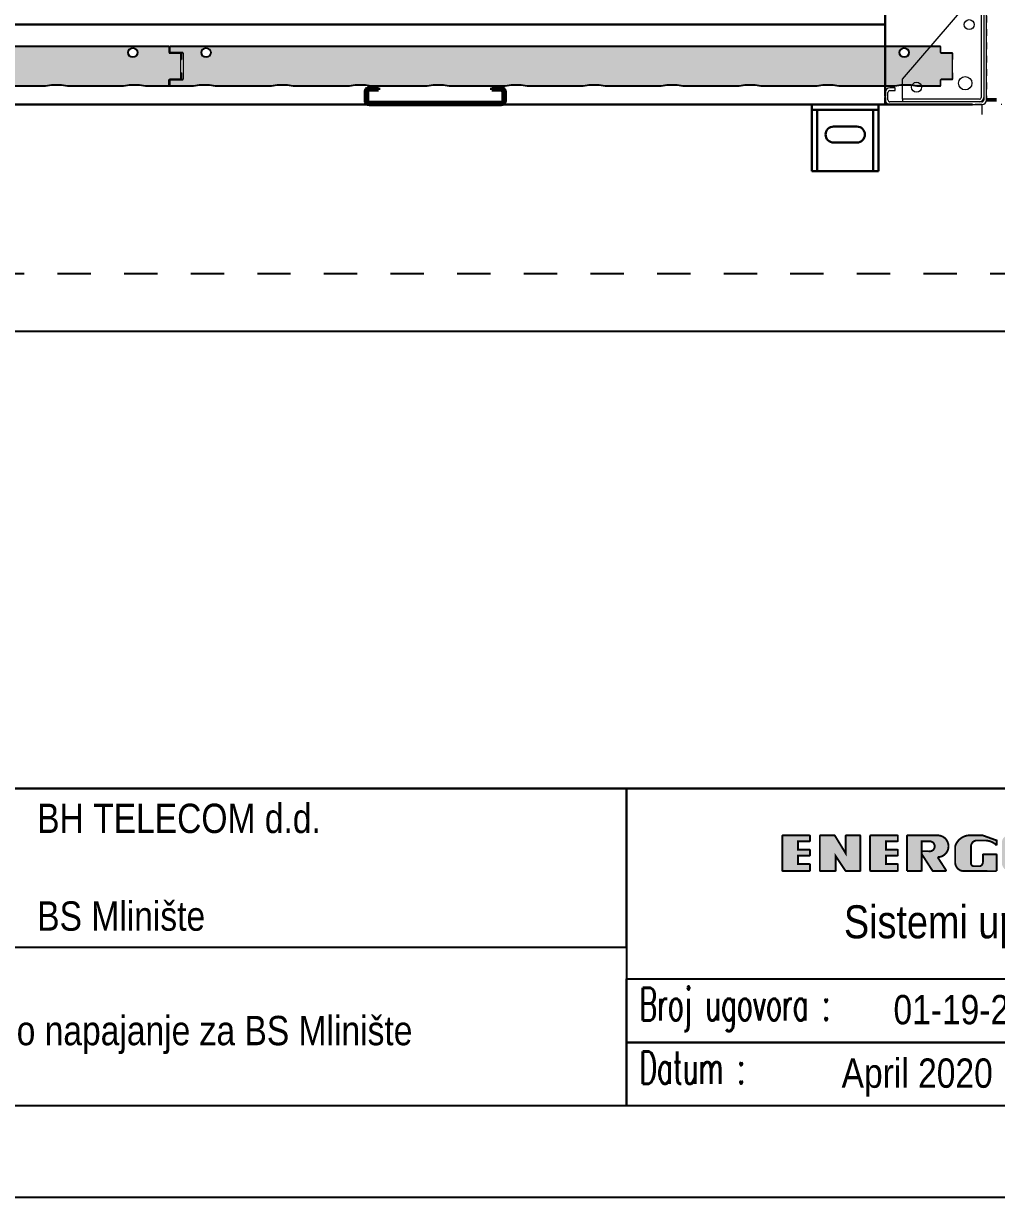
# Model space of a CAD drawing. Header units: millimetres. Extents: x 17886 to 18265, y -8727 to -7321.
# Drawn here: x 17977.93 to 17992.54, y -7672.02 to -7654.39 of the extents above; entities that cross this region are included whole.
import ezdxf

# ---------------------------------------------------------------- set-up
doc = ezdxf.new("R2010")
doc.units = ezdxf.units.MM
doc.linetypes.add('ACAD_ISO07W100', pattern=[3, 0, -3])
doc.linetypes.add('EPL_DASH', pattern=[1, 0.5, -0.5])
for name, color, linetype in [('00 uvodnice', 82, 'Continuous'), ('01-KOSTUR ORMARA', 7, 'Continuous'), ('OO cn60', 1, 'Continuous')]:
    doc.layers.add(name, color=color, linetype=linetype)
for name, color, linetype, lineweight in [('50 plava', 5, 'Continuous', 0), ('CRTANJE', 4, 'Continuous', 30), ('SRAFURE', 3, 'Continuous', 18), ('Visible Edges(ISO)', 7, 'Continuous', 20)]:
    doc.layers.add(name, color=color, linetype=linetype, lineweight=lineweight)
doc.styles.add('ARIAL NARROW', font='ARIALN.TTF')
doc.styles.add('simboli', font='symbol.ttf', dxfattribs={"width": 0.6, "height": 2.2})

# ---------------------------------------------------------------- blocks, each defined once
blk = doc.blocks.new('Zaglavlje A4 prazno-Sue')
at = {"layer": '50 plava', "linetype": 'Continuous'}
h = blk.add_hatch(color=152, dxfattribs=at)
h.paths.add_polyline_path([(140.198, 18.666), (140.812, 18.666, 0.414214), (140.846, 18.701), (140.846, 18.956, 0.414214), (140.812, 18.99), (140.198, 18.99), (140.198, 19.448), (140.812, 19.448, 0.414214), (140.846, 19.483), (140.846, 19.738, 0.414214), (140.812, 19.772), (139.369, 19.772, 0.414214), (139.334, 19.738), (139.334, 17.863, 0.414214), (139.369, 17.828), (140.812, 17.828, 0.414214), (140.846, 17.863), (140.846, 18.172, 0.414214), (140.812, 18.206), (140.198, 18.206)])
h.paths.add_polyline_path([(141.386, 17.863, 0.414214), (141.421, 17.828), (142.216, 17.828, 0.414214), (142.25, 17.863), (142.25, 18.638), (142.78, 17.844, 0.250765), (142.809, 17.828), (143.566, 17.828, 0.414214), (143.6, 17.863), (143.6, 19.738, 0.414214), (143.566, 19.772), (142.825, 19.772, 0.414214), (142.79, 19.738), (142.79, 18.8), (142.206, 19.756, 0.261275), (142.177, 19.772), (141.421, 19.772, 0.414214), (141.386, 19.738)])
h.paths.add_polyline_path([(144.128, 17.863, 0.414214), (144.163, 17.828), (145.605, 17.828, 0.414214), (145.64, 17.863), (145.64, 18.172, 0.414214), (145.605, 18.206), (144.992, 18.206), (144.992, 18.666), (145.605, 18.666, 0.414214), (145.64, 18.701), (145.64, 18.956, 0.414214), (145.605, 18.99), (144.992, 18.99), (144.992, 19.448), (145.605, 19.448, 0.414214), (145.64, 19.483), (145.64, 19.738, 0.414214), (145.605, 19.772), (144.163, 19.772, 0.414214), (144.128, 19.738)])
h.paths.add_polyline_path([(146.138, 17.828), (146.914, 17.828, 0.414214), (146.948, 17.863), (146.948, 18.746), (146.948, 19.448), (147.38, 19.448, -1.104988), (147.326, 18.908), (146.948, 18.908), (146.948, 18.746), (147.532, 17.844, 0.254408), (147.561, 17.828), (148.235, 17.828, 0.593374), (148.264, 17.882), (147.812, 18.584, 1), (147.812, 19.772), (146.173, 19.772, 0.414214), (146.138, 19.738)])
h.paths.add_polyline_path([(148.768, 18.307, 0.360865), (149.175, 17.823), (151.039, 17.82), (151.039, 18.704, 0.414214), (151.004, 18.738), (150.317, 18.738, 0.414214), (150.283, 18.704), (150.283, 18.306, -0.333333), (150.121, 18.09), (149.797, 18.09, -0.5), (149.635, 18.306), (149.635, 19.17, -0.414214), (149.959, 19.494), (150.391, 19.494, -0.2), (151.039, 19.224), (151.039, 19.494), (150.445, 19.71), (150.262, 19.777), (149.978, 19.777), (149.583, 19.777, 0.332065), (148.768, 19.169)])
h.paths.add_polyline_path([(151.322, 18.262, 0.414214), (151.754, 17.83), (153.158, 17.83, 0.396216), (153.564, 18.219), (153.564, 19.42, 0.440087), (153.158, 19.768), (151.754, 19.768, 0.443886), (151.322, 19.396)])
h.paths.add_polyline_path([(152.132, 19.201, -0.414214), (152.348, 19.417), (152.564, 19.417, -0.414214), (152.78, 19.201), (152.78, 18.397, -0.414214), (152.564, 18.181), (152.348, 18.181, -0.414214), (152.132, 18.397)], flags=16)
h.paths.add_polyline_path([(154.076, 17.863, 0.414214), (154.111, 17.828), (154.852, 17.828, 0.414214), (154.886, 17.863), (154.886, 19.738, 0.414214), (154.852, 19.772), (154.111, 19.772, 0.414214), (154.076, 19.738)])
h.paths.add_polyline_path([(156.344, 18.638), (156.874, 17.844, 0.250765), (156.903, 17.828), (157.66, 17.828, 0.414214), (157.694, 17.863), (157.694, 19.738, 0.414214), (157.66, 19.772), (156.919, 19.772, 0.414214), (156.884, 19.738), (156.884, 18.8), (156.3, 19.756, 0.261275), (156.271, 19.772), (155.515, 19.772, 0.414214), (155.48, 19.738), (155.48, 17.863, 0.414214), (155.515, 17.828), (156.31, 17.828, 0.414214), (156.344, 17.863)])
h.paths.add_polyline_path([(158.606, 17.852, 0.325009), (158.639, 17.828), (159.56, 17.828, 0.336906), (159.593, 17.854), (160.114, 19.729, 0.495992), (160.08, 19.772), (159.396, 19.772, 0.336906), (159.363, 19.747), (159.1, 18.8), (158.8, 19.748, 0.32721), (158.768, 19.772), (158.03, 19.772, 0.509423), (157.998, 19.727)])
h.paths.add_polyline_path([(160.61, 17.863, 0.414214), (160.645, 17.828), (162.088, 17.828, 0.414214), (162.122, 17.863), (162.122, 18.172, 0.414214), (162.088, 18.206), (161.474, 18.206), (161.474, 18.666), (162.088, 18.666, 0.414214), (162.122, 18.701), (162.122, 18.956, 0.414214), (162.088, 18.99), (161.474, 18.99), (161.474, 19.448), (162.088, 19.448, 0.414214), (162.122, 19.483), (162.122, 19.738, 0.414214), (162.088, 19.772), (160.645, 19.772, 0.414214), (160.61, 19.738)])
h.paths.add_polyline_path([(163.313, 19.217), (163.335, 19.33), (163.414, 19.375), (163.538, 19.42), (163.685, 19.42), (163.832, 19.409), (164.012, 19.364), (164.181, 19.319), (164.502, 19.236), (164.502, 19.541), (164.17, 19.656), (163.928, 19.756), (163.66, 19.763), (163.242, 19.763), (163.017, 19.752), (162.726, 19.611), (162.591, 19.487), (162.5, 19.33), (162.489, 19.195), (162.512, 19.064), (162.557, 18.951), (162.613, 18.923), (162.67, 18.867), (162.749, 18.822), (162.839, 18.777), (162.963, 18.743), (163.087, 18.709), (163.211, 18.685), (163.437, 18.595), (163.595, 18.538), (163.662, 18.46), (163.674, 18.369), (163.674, 18.302), (163.629, 18.246), (163.55, 18.201), (163.414, 18.178), (163.245, 18.167), (163.087, 18.189), (162.929, 18.201), (162.726, 18.257), (162.5, 18.358), (162.467, 18.291), (162.45, 18.096), (162.591, 18.012), (162.715, 17.956), (162.895, 17.9), (163.076, 17.855), (163.243, 17.821), (163.954, 17.821), (164.193, 17.877), (164.328, 17.967), (164.418, 18.057), (164.486, 18.21), (164.52, 18.323), (164.531, 18.435), (164.52, 18.514), (164.475, 18.638), (164.373, 18.75), (164.238, 18.852), (164.08, 18.868), (163.911, 18.924), (163.798, 18.985), (163.685, 19.007), (163.55, 19.041), (163.374, 19.095)])
h.paths.add_polyline_path([(165.386, 17.868, 0.414214), (165.42, 17.833), (166.106, 17.833, 0.414214), (166.141, 17.868), (166.141, 19.463), (166.61, 19.463, 0.414214), (166.644, 19.498), (166.644, 19.74, 0.414214), (166.61, 19.774), (164.905, 19.774, 0.414214), (164.871, 19.74), (164.871, 19.498, 0.414214), (164.905, 19.463), (165.386, 19.463)])
at = {"color": 7, "true_color": 0xffffff}
blk.add_lwpolyline([(297, 0), (0, 0), (0, 210), (297, 210)], close=True, dxfattribs=at)
at = {"layer": '01-KOSTUR ORMARA'}
for points in [[(7, 205), (292, 205), (292, 5), (7, 5)], [(7, 22.327), (288.535, 22.327), (288.535, 5), (7, 5)], [(81.795, 13.663), (130.829, 13.663), (130.829, 22.327), (81.795, 22.327)], [(130.829, 11.931), (184.552, 11.931), (184.552, 22.327), (130.829, 22.327)], [(81.795, 13.663), (130.829, 13.663), (130.829, 5), (81.795, 5)], [(130.829, 11.931), (184.552, 11.931), (184.552, 8.465), (130.829, 8.465)], [(130.829, 8.465), (184.552, 8.465), (184.552, 5), (130.829, 5)]]:
    blk.add_lwpolyline(points, close=True, dxfattribs=at)
at = {"layer": '50 plava', "color": 152, "linetype": 'Continuous', "const_width": 0.104}
for points in [[(140.812, 17.828), (139.369, 17.828, -0.414214), (139.334, 17.863), (139.334, 19.738, -0.414214), (139.369, 19.772), (140.812, 19.772, -0.414214), (140.846, 19.738), (140.846, 19.483, -0.414214), (140.812, 19.448), (140.198, 19.448), (140.198, 18.99), (140.812, 18.99, -0.414214), (140.846, 18.956), (140.846, 18.701, -0.414214), (140.812, 18.666), (140.198, 18.666), (140.198, 18.206), (140.812, 18.206, -0.414214), (140.846, 18.172), (140.846, 17.863, -0.414214)], [(141.386, 19.738), (141.386, 17.863, 0.414214), (141.421, 17.828), (142.216, 17.828, 0.414214), (142.25, 17.863), (142.25, 18.638), (142.78, 17.844, 0.250765), (142.809, 17.828), (143.566, 17.828, 0.414214), (143.6, 17.863), (143.6, 19.738, 0.414214), (143.566, 19.772), (142.825, 19.772, 0.414214), (142.79, 19.738), (142.79, 18.8), (142.206, 19.756, 0.261275), (142.177, 19.772), (141.421, 19.772, 0.414214)], [(145.605, 17.828), (144.163, 17.828, -0.414214), (144.128, 17.863), (144.128, 19.738, -0.414214), (144.163, 19.772), (145.605, 19.772, -0.414214), (145.64, 19.738), (145.64, 19.483, -0.414214), (145.605, 19.448), (144.992, 19.448), (144.992, 18.99), (145.605, 18.99, -0.414214), (145.64, 18.956), (145.64, 18.701, -0.414214), (145.605, 18.666), (144.992, 18.666), (144.992, 18.206), (145.605, 18.206, -0.414214), (145.64, 18.172), (145.64, 17.863, -0.414214)]]:
    blk.add_lwpolyline(points, format="xyb", close=True, dxfattribs=at)
for points in [[(146.138, 17.828), (146.138, 19.738, -0.414214), (146.173, 19.772), (147.812, 19.772, -1), (147.812, 18.584), (148.264, 17.882, -0.593374), (148.235, 17.828), (147.561, 17.828, -0.254408), (147.532, 17.844), (146.948, 18.746), (146.948, 17.863, -0.414214), (146.914, 17.828), (146.138, 17.828)], [(146.948, 18.746), (146.948, 19.448), (147.38, 19.448, -1.104988), (147.326, 18.908), (146.948, 18.908)], [(151.039, 17.82), (151.039, 18.704, 0.414214), (151.004, 18.738), (150.317, 18.738, 0.414214), (150.283, 18.704), (150.283, 18.306, -0.333333), (150.121, 18.09), (149.797, 18.09, -0.5), (149.635, 18.306), (149.635, 19.17, -0.414214), (149.959, 19.494), (150.391, 19.494, -0.2), (151.039, 19.224), (151.039, 19.494), (150.445, 19.71), (150.262, 19.777), (149.978, 19.777), (149.583, 19.777, 0.332065), (148.768, 19.169), (148.768, 18.307, 0.360865), (149.175, 17.823), (151.039, 17.82)]]:
    blk.add_lwpolyline(points, format="xyb", dxfattribs=at)
at = {"layer": '00 uvodnice', "color": 0, "linetype": 'Continuous', "insert": (142.7, 15.954), "char_height": 1.8, "width": 32.69667, "attachment_point": 1, "style": 'ARIAL NARROW'}
blk.add_mtext('Sistemi upravljanja energijom', dxfattribs=at)
at = {"layer": 'OO cn60', "color": 0, "linetype": 'Continuous', "char_height": 1.76786, "attachment_point": 1, "style": 'simboli'}
for s, insert, width in [('{\\Fsimplex|c238;Broj ugovora :}', (131.542, 11.441), 14.0447), ('{\\Fsimplex|c238;Datum :}', (131.542, 7.976), 11.30456)]:
    blk.add_mtext(s, dxfattribs=dict(at, insert=insert, width=width))
blk = doc.blocks.new('ENERGOINVEST KROV')
at = {"layer": 'Visible Edges(ISO)', "color": 7, "linetype": 'ACAD_ISO07W100'}
for p, q in [((262991.8, 136541), (262991.8, 134055)), ((262984.8, 134048), (260563.8, 134048))]:
    blk.add_line(p, q, dxfattribs=at)
at = {"layer": 'Visible Edges(ISO)', "color": 7}
for p, q in [((262987.8, 134219), (262987.8, 134055)), ((262991.8, 134055), (262991.8, 134219)), ((262865.8, 134086), (262963.8, 134200)), ((262983.8, 134200), (262983.8, 134058.5)), ((262865.8, 134056), (262865.8, 134086)), ((262839.8, 134066), (262839.8, 134055)), ((262843.8, 134055), (262843.8, 134066)), ((262854.8, 134073), (262846.8, 134073)), ((262846.8, 134069), (262854.8, 134069)), ((262854.8, 134069), (262854.8, 134073)), ((262984.8, 134052), (262846.8, 134052)), ((262846.8, 134048), (262984.8, 134048)), ((262981.3, 134056), (262865.8, 134056)), ((262865.8, 134056), (262865.8, 134052))]:
    blk.add_line(p, q, dxfattribs=at)
at = {"layer": 'Visible Edges(ISO)'}
for p, q in [((260556.8, 134055), (260541.8, 134055)), ((262984.8, 134048), (262984.8, 134033)), ((262991.8, 134055), (263006.8, 134055))]:
    blk.add_line(p, q, dxfattribs=at)
at = {"layer": 'Visible Edges(ISO)', "color": 7}
for centre, radius in [((262965.8, 134168), 7.5), ((262886.8, 134074), 7.5), ((262959.8, 134080), 10)]:
    blk.add_circle(centre, radius, dxfattribs=at)
for centre, radius, start, end in [((262846.8, 134066), 7, 90, 180), ((262846.8, 134066), 3, 90, 180), ((262981.3, 134058.5), 2.5, 270, 0), ((262981.3, 134058.5), 6.5, 270, 0), ((262846.8, 134055), 7, 180, 270), ((262846.8, 134055), 3, 180, 270), ((262984.8, 134055), 3, 270, 0), ((262984.8, 134055), 7, 270, 0)]:
    blk.add_arc(centre, radius, start, end, dxfattribs=at)
blk = doc.blocks.new('C STUB')
at = {"layer": 'CRTANJE', "lineweight": 50}
for p, q in [((266066.4, 120661.6), (266066.4, 120648.6)), ((266069.4, 120661.6), (266069.4, 120648.6)), ((266072.4, 120667.6), (266270.4, 120667.6)), ((266072.4, 120664.6), (266270.4, 120664.6)), ((266273.4, 120661.6), (266273.4, 120648.6)), ((266276.4, 120661.6), (266276.4, 120648.6)), ((266072.4, 120645.6), (266086.4, 120645.6)), ((266086.4, 120645.6), (266086.4, 120642.6)), ((266270.4, 120645.6), (266256.4, 120645.6)), ((266256.4, 120642.6), (266256.4, 120645.6)), ((266072.4, 120642.6), (266086.4, 120642.6)), ((266270.4, 120642.6), (266256.4, 120642.6))]:
    blk.add_line(p, q, dxfattribs=at)
for centre, radius, start, end in [((266072.4, 120661.6), 6, 90, 180), ((266072.4, 120661.6), 3, 90, 180), ((266270.4, 120661.6), 6, 0, 90), ((266270.4, 120661.6), 3, 0, 90), ((266072.4, 120648.6), 6, 180, 270), ((266072.4, 120648.6), 3, 180, 270), ((266270.4, 120648.6), 3, 270, 0), ((266270.4, 120648.6), 6, 270, 0)]:
    blk.add_arc(centre, radius, start, end, dxfattribs=at)
blk = doc.blocks.new('M_CTX PU60 PANEL')
at = {"layer": 'SRAFURE'}
h = blk.add_hatch(dxfattribs=at)
h.set_pattern_fill('ANSI31', color=256, scale=423.333333, angle=90, style=0)
h.set_pattern_definition([(135, (-3155.2, -2578.757), (-37.4177, -37.4177), [])])
edge = h.paths.add_edge_path()
edge.add_line((-1176, -10), (-1176, -18.8))
edge.add_line((-1176, -18.8), (-1175.4, -18.8))
edge.add_line((-1175.4, -18.8), (-1175.4, -10))
edge.add_ellipse((-1174.8, -10), major_axis=(-0.6, 0), ratio=1, start_angle=270, end_angle=360, ccw=False)
edge.add_line((-1174.8, -9.4), (-1158.6, -9.4))
edge.add_ellipse((-1158.6, -8.2), major_axis=(0, -1.2), ratio=1, start_angle=0, end_angle=90)
edge.add_line((-1157.4, -8.2), (-1157.4, 0))
edge.add_ellipse((-1156.8, 0), major_axis=(-0.6, 0), ratio=1, start_angle=270, end_angle=360, ccw=False)
edge.add_line((-1156.8, 0.6), (-1122.1, 0.6))
edge.add_line((-1122.1, 0.6), (-1122.1, 0.6))
edge.add_ellipse((-1122.1, 0), major_axis=(0, 0.6), ratio=1, start_angle=350.5377, end_angle=360, ccw=False)
edge.add_line((-1122, 0.6), (-1113.1, -0.9))
edge.add_ellipse((-1113, 0.3), major_axis=(-0.2, -1.18), ratio=1, start_angle=0, end_angle=9.4623)
edge.add_line((-1113, -0.9), (-1098, -0.9))
edge.add_ellipse((-1098, 0.3), major_axis=(0, -1.2), ratio=1, start_angle=0, end_angle=9.4717)
edge.add_line((-1097.9, -0.9), (-1089, 0.6))
edge.add_ellipse((-1088.9, 0), major_axis=(-0.099, 0.592), ratio=1, start_angle=350.5283, end_angle=360, ccw=False)
edge.add_line((-1088.9, 0.6), (-1088.9, 0.6))
edge.add_line((-1088.9, 0.6), (-1005.1, 0.6))
edge.add_line((-1005.1, 0.6), (-1005.1, 0.6))
edge.add_ellipse((-1005.1, 0), major_axis=(0, 0.6), ratio=1, start_angle=350.5377, end_angle=360, ccw=False)
edge.add_line((-1005, 0.6), (-996.1, -0.9))
edge.add_ellipse((-996, 0.3), major_axis=(-0.2, -1.18), ratio=1, start_angle=0, end_angle=9.4623)
edge.add_line((-996, -0.9), (-981, -0.9))
edge.add_ellipse((-981, 0.3), major_axis=(0, -1.2), ratio=1, start_angle=0, end_angle=9.4623)
edge.add_line((-980.9, -0.9), (-972, 0.6))
edge.add_ellipse((-971.9, 0), major_axis=(-0.099, 0.592), ratio=1, start_angle=350.5377, end_angle=360, ccw=False)
edge.add_line((-971.9, 0.6), (-971.9, 0.6))
edge.add_line((-971.9, 0.6), (-888.1, 0.6))
edge.add_line((-888.1, 0.6), (-888.1, 0.6))
edge.add_ellipse((-888.1, 0), major_axis=(0, 0.6), ratio=1, start_angle=350.5377, end_angle=360, ccw=False)
edge.add_line((-888, 0.6), (-879.1, -0.9))
edge.add_ellipse((-879, 0.3), major_axis=(-0.2, -1.18), ratio=1, start_angle=0, end_angle=9.4623)
edge.add_line((-879, -0.9), (-864, -0.9))
edge.add_ellipse((-864, 0.3), major_axis=(0, -1.2), ratio=1, start_angle=0, end_angle=9.4623)
edge.add_line((-863.9, -0.9), (-855, 0.6))
edge.add_ellipse((-854.9, 0), major_axis=(-0.099, 0.592), ratio=1, start_angle=350.5377, end_angle=360, ccw=False)
edge.add_line((-854.9, 0.6), (-854.9, 0.6))
edge.add_line((-854.9, 0.6), (-771.1, 0.6))
edge.add_line((-771.1, 0.6), (-771.1, 0.6))
edge.add_ellipse((-771.1, 0), major_axis=(0, 0.6), ratio=1, start_angle=350.5377, end_angle=360, ccw=False)
edge.add_line((-771, 0.6), (-762.1, -0.9))
edge.add_ellipse((-762, 0.3), major_axis=(-0.2, -1.18), ratio=1, start_angle=0, end_angle=9.4623)
edge.add_line((-762, -0.9), (-747, -0.9))
edge.add_ellipse((-747, 0.3), major_axis=(0, -1.2), ratio=1, start_angle=0, end_angle=9.4623)
edge.add_line((-746.9, -0.9), (-738, 0.6))
edge.add_ellipse((-737.9, 0), major_axis=(-0.099, 0.592), ratio=1, start_angle=350.5377, end_angle=360, ccw=False)
edge.add_line((-737.9, 0.6), (-737.9, 0.6))
edge.add_line((-737.9, 0.6), (-654.1, 0.6))
edge.add_line((-654.1, 0.6), (-654.1, 0.6))
edge.add_ellipse((-654.1, 0), major_axis=(0, 0.6), ratio=1, start_angle=350.5377, end_angle=360, ccw=False)
edge.add_line((-654, 0.6), (-645.1, -0.9))
edge.add_ellipse((-645, 0.3), major_axis=(-0.2, -1.18), ratio=1, start_angle=0, end_angle=9.4623)
edge.add_line((-645, -0.9), (-630, -0.9))
edge.add_ellipse((-630, 0.3), major_axis=(0, -1.2), ratio=1, start_angle=0, end_angle=9.4623)
edge.add_line((-629.9, -0.9), (-621, 0.6))
edge.add_ellipse((-620.9, 0), major_axis=(-0.099, 0.592), ratio=1, start_angle=350.5377, end_angle=360, ccw=False)
edge.add_line((-620.9, 0.6), (-620.9, 0.6))
edge.add_line((-620.9, 0.6), (-537.1, 0.6))
edge.add_line((-537.1, 0.6), (-537.1, 0.6))
edge.add_ellipse((-537.1, 0), major_axis=(0, 0.6), ratio=1, start_angle=350.5377, end_angle=360, ccw=False)
edge.add_line((-537, 0.6), (-528.1, -0.9))
edge.add_ellipse((-528, 0.3), major_axis=(-0.2, -1.18), ratio=1, start_angle=0, end_angle=9.4623)
edge.add_line((-528, -0.9), (-513, -0.9))
edge.add_ellipse((-513, 0.3), major_axis=(0, -1.2), ratio=1, start_angle=0, end_angle=9.4623)
edge.add_line((-512.9, -0.9), (-504, 0.6))
edge.add_ellipse((-503.9, 0), major_axis=(-0.099, 0.592), ratio=1, start_angle=350.5377, end_angle=360, ccw=False)
edge.add_line((-503.9, 0.6), (-503.9, 0.6))
edge.add_line((-503.9, 0.6), (-420.1, 0.6))
edge.add_line((-420.1, 0.6), (-420.1, 0.6))
edge.add_ellipse((-420.1, 0), major_axis=(0, 0.6), ratio=1, start_angle=350.5377, end_angle=360, ccw=False)
edge.add_line((-420, 0.6), (-411.1, -0.9))
edge.add_ellipse((-411, 0.3), major_axis=(-0.2, -1.18), ratio=1, start_angle=0, end_angle=9.4623)
edge.add_line((-411, -0.9), (-396, -0.9))
edge.add_ellipse((-396, 0.3), major_axis=(0, -1.2), ratio=1, start_angle=0, end_angle=9.4623)
edge.add_line((-395.9, -0.9), (-387, 0.6))
edge.add_ellipse((-386.9, 0), major_axis=(-0.099, 0.592), ratio=1, start_angle=350.5377, end_angle=360, ccw=False)
edge.add_line((-386.9, 0.6), (-386.9, 0.6))
edge.add_line((-386.9, 0.6), (-303.1, 0.6))
edge.add_line((-303.1, 0.6), (-303.1, 0.6))
edge.add_ellipse((-303.1, 0), major_axis=(0, 0.6), ratio=1, start_angle=350.5377, end_angle=360, ccw=False)
edge.add_line((-303, 0.6), (-294.1, -0.9))
edge.add_ellipse((-294, 0.3), major_axis=(-0.2, -1.18), ratio=1, start_angle=0, end_angle=9.4623)
edge.add_line((-294, -0.9), (-279, -0.9))
edge.add_ellipse((-279, 0.3), major_axis=(0, -1.2), ratio=1, start_angle=0, end_angle=9.4623)
edge.add_line((-278.9, -0.9), (-270, 0.6))
edge.add_ellipse((-269.9, 0), major_axis=(-0.099, 0.592), ratio=1, start_angle=350.5377, end_angle=360, ccw=False)
edge.add_line((-269.9, 0.6), (-269.9, 0.6))
edge.add_line((-269.9, 0.6), (-186.1, 0.6))
edge.add_line((-186.1, 0.6), (-186.1, 0.6))
edge.add_ellipse((-186.1, 0), major_axis=(0, 0.6), ratio=1, start_angle=350.5377, end_angle=360, ccw=False)
edge.add_line((-186, 0.6), (-177.1, -0.9))
edge.add_ellipse((-177, 0.3), major_axis=(-0.2, -1.18), ratio=1, start_angle=0, end_angle=9.4623)
edge.add_line((-177, -0.9), (-162, -0.9))
edge.add_ellipse((-162, 0.3), major_axis=(0, -1.2), ratio=1, start_angle=0, end_angle=9.4623)
edge.add_line((-161.9, -0.9), (-153, 0.6))
edge.add_ellipse((-152.9, 0), major_axis=(-0.099, 0.592), ratio=1, start_angle=350.5377, end_angle=360, ccw=False)
edge.add_line((-152.9, 0.6), (-152.9, 0.6))
edge.add_line((-152.9, 0.6), (-69.1, 0.6))
edge.add_line((-69.1, 0.6), (-69.1, 0.6))
edge.add_ellipse((-69.1, 0), major_axis=(0, 0.6), ratio=1, start_angle=350.5377, end_angle=360, ccw=False)
edge.add_line((-69, 0.6), (-60.1, -0.9))
edge.add_ellipse((-60, 0.3), major_axis=(-0.2, -1.18), ratio=1, start_angle=0, end_angle=9.4623)
edge.add_line((-60, -0.9), (-45, -0.9))
edge.add_ellipse((-45, 0.3), major_axis=(0, -1.2), ratio=1, start_angle=0, end_angle=9.4623)
edge.add_line((-44.9, -0.9), (-36, 0.6))
edge.add_ellipse((-35.9, 0), major_axis=(-0.099, 0.592), ratio=1, start_angle=350.5377, end_angle=360, ccw=False)
edge.add_line((-35.9, 0.6), (-35.9, 0.6))
edge.add_line((-35.9, 0.6), (-1.2, 0.6))
edge.add_ellipse((-1.2, 0), major_axis=(0, 0.6), ratio=1, start_angle=270, end_angle=360, ccw=False)
edge.add_line((-0.6, 0), (-0.6, -7.6))
edge.add_ellipse((-1.2, -7.6), major_axis=(0.6, 0), ratio=1, start_angle=270, end_angle=360, ccw=False)
edge.add_line((-1.2, -8.2), (-19.4, -8.2))
edge.add_ellipse((-19.4, -9.4), major_axis=(0, 1.2), ratio=1, start_angle=0, end_angle=90)
edge.add_line((-20.6, -9.4), (-20.6, -18.8))
edge.add_line((-20.6, -18.8), (-20, -18.8))
edge.add_line((-20, -18.8), (-20, -9.4))
edge.add_ellipse((-19.4, -9.4), major_axis=(-0.6, 0), ratio=1, start_angle=270, end_angle=360, ccw=False)
edge.add_line((-19.4, -8.8), (-1.2, -8.8))
edge.add_ellipse((-1.2, -7.6), major_axis=(0, -1.2), ratio=1, start_angle=0, end_angle=90)
edge.add_line((0, -7.6), (0, 0))
edge.add_ellipse((-1.2, 0), major_axis=(1.2, 0), ratio=1, start_angle=0, end_angle=90)
edge.add_line((-1.2, 1.2), (-35.9, 1.2))
edge.add_ellipse((-35.9, 0), major_axis=(0, 1.2), ratio=1, start_angle=0, end_angle=9.4623)
edge.add_line((-36.1, 1.2), (-45, -0.3))
edge.add_ellipse((-45, 0.3), major_axis=(0.099, -0.592), ratio=1, start_angle=350.5377, end_angle=360, ccw=False)
edge.add_line((-45, -0.3), (-60, -0.3))
edge.add_ellipse((-60, 0.3), major_axis=(0, -0.6), ratio=1, start_angle=350.5377, end_angle=360, ccw=False)
edge.add_line((-60, -0.3), (-68.9, 1.2))
edge.add_ellipse((-69.1, 0), major_axis=(0.2, 1.18), ratio=1, start_angle=0, end_angle=9.4623)
edge.add_line((-69.1, 1.2), (-152.9, 1.2))
edge.add_ellipse((-152.9, 0), major_axis=(0, 1.2), ratio=1, start_angle=0, end_angle=9.4623)
edge.add_line((-153.1, 1.2), (-162, -0.3))
edge.add_ellipse((-162, 0.3), major_axis=(0.099, -0.592), ratio=1, start_angle=350.5377, end_angle=360, ccw=False)
edge.add_line((-162, -0.3), (-177, -0.3))
edge.add_ellipse((-177, 0.3), major_axis=(0, -0.6), ratio=1, start_angle=350.5377, end_angle=360, ccw=False)
edge.add_line((-177, -0.3), (-185.9, 1.2))
edge.add_ellipse((-186.1, 0), major_axis=(0.2, 1.18), ratio=1, start_angle=0, end_angle=9.4623)
edge.add_line((-186.1, 1.2), (-269.9, 1.2))
edge.add_ellipse((-269.9, 0), major_axis=(0, 1.2), ratio=1, start_angle=0, end_angle=9.4623)
edge.add_line((-270.1, 1.2), (-279, -0.3))
edge.add_ellipse((-279, 0.3), major_axis=(0.099, -0.592), ratio=1, start_angle=350.5377, end_angle=360, ccw=False)
edge.add_line((-279, -0.3), (-294, -0.3))
edge.add_ellipse((-294, 0.3), major_axis=(0, -0.6), ratio=1, start_angle=350.5377, end_angle=360, ccw=False)
edge.add_line((-294, -0.3), (-302.9, 1.2))
edge.add_ellipse((-303.1, 0), major_axis=(0.2, 1.18), ratio=1, start_angle=0, end_angle=9.4623)
edge.add_line((-303.1, 1.2), (-386.9, 1.2))
edge.add_ellipse((-386.9, 0), major_axis=(0, 1.2), ratio=1, start_angle=0, end_angle=9.4623)
edge.add_line((-387.1, 1.2), (-396, -0.3))
edge.add_ellipse((-396, 0.3), major_axis=(0.099, -0.592), ratio=1, start_angle=350.5377, end_angle=360, ccw=False)
edge.add_line((-396, -0.3), (-411, -0.3))
edge.add_ellipse((-411, 0.3), major_axis=(0, -0.6), ratio=1, start_angle=350.5377, end_angle=360, ccw=False)
edge.add_line((-411, -0.3), (-419.9, 1.2))
edge.add_ellipse((-420.1, 0), major_axis=(0.2, 1.18), ratio=1, start_angle=0, end_angle=9.4623)
edge.add_line((-420.1, 1.2), (-503.9, 1.2))
edge.add_ellipse((-503.9, 0), major_axis=(0, 1.2), ratio=1, start_angle=0, end_angle=9.4623)
edge.add_line((-504.1, 1.2), (-513, -0.3))
edge.add_ellipse((-513, 0.3), major_axis=(0.099, -0.592), ratio=1, start_angle=350.5377, end_angle=360, ccw=False)
edge.add_line((-513, -0.3), (-528, -0.3))
edge.add_ellipse((-528, 0.3), major_axis=(0, -0.6), ratio=1, start_angle=350.5377, end_angle=360, ccw=False)
edge.add_line((-528, -0.3), (-536.9, 1.2))
edge.add_ellipse((-537.1, 0), major_axis=(0.2, 1.18), ratio=1, start_angle=0, end_angle=9.4623)
edge.add_line((-537.1, 1.2), (-620.9, 1.2))
edge.add_ellipse((-620.9, 0), major_axis=(0, 1.2), ratio=1, start_angle=0, end_angle=9.4623)
edge.add_line((-621.1, 1.2), (-630, -0.3))
edge.add_ellipse((-630, 0.3), major_axis=(0.099, -0.592), ratio=1, start_angle=350.5377, end_angle=360, ccw=False)
edge.add_line((-630, -0.3), (-645, -0.3))
edge.add_ellipse((-645, 0.3), major_axis=(0, -0.6), ratio=1, start_angle=350.5377, end_angle=360, ccw=False)
edge.add_line((-645, -0.3), (-653.9, 1.2))
edge.add_ellipse((-654.1, 0), major_axis=(0.2, 1.18), ratio=1, start_angle=0, end_angle=9.4623)
edge.add_line((-654.1, 1.2), (-737.9, 1.2))
edge.add_ellipse((-737.9, 0), major_axis=(0, 1.2), ratio=1, start_angle=0, end_angle=9.4623)
edge.add_line((-738.1, 1.2), (-747, -0.3))
edge.add_ellipse((-747, 0.3), major_axis=(0.099, -0.592), ratio=1, start_angle=350.5377, end_angle=360, ccw=False)
edge.add_line((-747, -0.3), (-762, -0.3))
edge.add_ellipse((-762, 0.3), major_axis=(0, -0.6), ratio=1, start_angle=350.5377, end_angle=360, ccw=False)
edge.add_line((-762, -0.3), (-770.9, 1.2))
edge.add_ellipse((-771.1, 0), major_axis=(0.2, 1.18), ratio=1, start_angle=0, end_angle=9.4623)
edge.add_line((-771.1, 1.2), (-854.9, 1.2))
edge.add_ellipse((-854.9, 0), major_axis=(0, 1.2), ratio=1, start_angle=0, end_angle=9.4623)
edge.add_line((-855.1, 1.2), (-864, -0.3))
edge.add_ellipse((-864, 0.3), major_axis=(0.099, -0.592), ratio=1, start_angle=350.5377, end_angle=360, ccw=False)
edge.add_line((-864, -0.3), (-879, -0.3))
edge.add_ellipse((-879, 0.3), major_axis=(0, -0.6), ratio=1, start_angle=350.5377, end_angle=360, ccw=False)
edge.add_line((-879, -0.3), (-887.9, 1.2))
edge.add_ellipse((-888.1, 0), major_axis=(0.2, 1.18), ratio=1, start_angle=0, end_angle=9.4623)
edge.add_line((-888.1, 1.2), (-971.9, 1.2))
edge.add_ellipse((-971.9, 0), major_axis=(0, 1.2), ratio=1, start_angle=0, end_angle=9.4623)
edge.add_line((-972.1, 1.2), (-981, -0.3))
edge.add_ellipse((-981, 0.3), major_axis=(0.099, -0.592), ratio=1, start_angle=350.5377, end_angle=360, ccw=False)
edge.add_line((-981, -0.3), (-996, -0.3))
edge.add_ellipse((-996, 0.3), major_axis=(0, -0.6), ratio=1, start_angle=350.5377, end_angle=360, ccw=False)
edge.add_line((-996, -0.3), (-1004.9, 1.2))
edge.add_ellipse((-1005.1, 0), major_axis=(0.2, 1.18), ratio=1, start_angle=0, end_angle=9.4623)
edge.add_line((-1005.1, 1.2), (-1088.9, 1.2))
edge.add_ellipse((-1088.9, 0), major_axis=(0, 1.2), ratio=1, start_angle=0, end_angle=9.4717)
edge.add_line((-1089.1, 1.2), (-1098, -0.3))
edge.add_ellipse((-1098, 0.3), major_axis=(0.099, -0.592), ratio=1, start_angle=350.5283, end_angle=360, ccw=False)
edge.add_line((-1098, -0.3), (-1113, -0.3))
edge.add_ellipse((-1113, 0.3), major_axis=(0, -0.6), ratio=1, start_angle=350.5377, end_angle=360, ccw=False)
edge.add_line((-1113, -0.3), (-1121.9, 1.2))
edge.add_ellipse((-1122.1, 0), major_axis=(0.2, 1.18), ratio=1, start_angle=0, end_angle=9.4623)
edge.add_line((-1122.1, 1.2), (-1156.8, 1.2))
edge.add_ellipse((-1156.8, 0), major_axis=(0, 1.2), ratio=1, start_angle=0, end_angle=90)
edge.add_line((-1158, 0), (-1158, -8.2))
edge.add_ellipse((-1158.6, -8.2), major_axis=(0.6, 0), ratio=1, start_angle=270, end_angle=360, ccw=False)
edge.add_line((-1158.6, -8.8), (-1174.8, -8.8))
edge.add_ellipse((-1174.8, -10), major_axis=(0, 1.2), ratio=1, start_angle=0, end_angle=90)
at = {"layer": 'SRAFURE', "lineweight": 13}
h = blk.add_hatch(dxfattribs=at)
h.set_pattern_fill('AR-SAND', color=256, scale=0.4, style=0)
h.set_pattern_definition([(37.5, (-95129.983, -66077.144), (-0.6400125, 19.5765295), [0, -15.4432, 0, -17.272, 0, -16.51]), (7.5, (-95129.983, -66077.144), (17.9809313, 28.673004), [0, -8.3312, 0, -13.9192, 0, -5.334]), (327.5, (-95142.48, -66077.144), (31.6396948, 0.0574874), [0, -5.08, 0, -18.288, 0, -23.876]), (317.5, (-95142.48, -66077.144), (30.542258, 8.917173), [0, -2.54, 0, -11.9888, 0, -13.716])])
h.paths.add_polyline_path([(-20.6, -9.4, -0.414214), (-19.4, -8.2), (-0.6, -8.2), (-0.6, 0, 0.668179), (-1.6, 0.4, -0.198912), (-1.2, 0.6), (-35.9, 0.6, 0.044994), (-36, 0.6, -0.003676), (-36, 0.6), (-45, -0.9), (-60, -0.9), (-69, 0.6, 0.041311), (-69.1, 0.6), (-152.9, 0.6, 0.043696), (-153, 0.6, -0.002381), (-153, 0.6), (-162, -0.9), (-177, -0.9), (-186, 0.6, 0.041311), (-186.1, 0.6), (-269.9, 0.6, 0.043696), (-270, 0.6, -0.002381), (-270, 0.6), (-279, -0.9), (-294, -0.9), (-303, 0.6, 0.041311), (-303.1, 0.6), (-386.9, 0.6, 0.044994), (-387, 0.6, -0.003676), (-387, 0.6), (-396, -0.9), (-411, -0.9), (-420, 0.6, 0.041311), (-420.1, 0.6), (-420.1, 0.6), (-503.9, 0.6, 0.049389), (-504, 0.6, -0.008062), (-504, 0.6), (-512.9, -0.9), (-528, -0.9), (-528, -0.9), (-537, 0.6, 0.041311), (-537.1, 0.6), (-620.9, 0.6, 0.049389), (-621, 0.6, -0.008062), (-621, 0.6), (-629.9, -0.9), (-645, -0.9), (-645, -0.9), (-654, 0.6, 0.041311), (-654.1, 0.6), (-737.9, 0.6, 419429.333303), (-737.9, 0.6), (-737.9, 0.6, 0.041312), (-738, 0.6), (-746.9, -0.9), (-762, -0.9), (-762, -0.9), (-771, 0.6, 0.041311), (-771.1, 0.6), (-771.1, 0.6), (-854.9, 0.6, 419429.333303), (-854.9, 0.6), (-854.9, 0.6, 0.041312), (-855, 0.6), (-863.9, -0.9), (-879, -0.9), (-879, -0.9), (-888, 0.6, 0.041311), (-888.1, 0.6), (-971.9, 0.6, 419429.333303), (-971.9, 0.6), (-971.9, 0.6, 0.041312), (-972, 0.6), (-980.9, -0.9), (-996, -0.9), (-996.1, -0.9), (-1005, 0.6, 0.041311), (-1005.1, 0.6), (-1088.9, 0.6, 0.041352), (-1089, 0.6), (-1098, -0.9), (-1113, -0.9), (-1113, -0.9), (-1122, 0.6, 0.041311), (-1122.1, 0.6), (-1122.1, 0.6), (-1156.8, 0.6, 0.413511), (-1157.4, 0), (-1157.4, -8.2, -0.414213), (-1158.6, -9.4), (-1174.8, -9.4, 0.414008), (-1175.4, -10), (-1175.4, -18.8), (-1175.4, -47.8, 0.414262), (-1174.9, -48.3), (-1158.5, -48.3, -0.414214), (-1157.5, -49.3), (-1157.5, -57.8, 1), (-1156.5, -57.8, -0.414214), (-1157, -58.3), (-1103.9, -58.3), (-1103.6, -56.8, -0.392551), (-1110.5, -49.3, -1), (-1095.5, -49.3, -0.414214), (-1103, -56.8), (-1103, -58.3), (-55.9, -58.3), (-55.6, -56.8, -0.392551), (-62.5, -49.3, -1), (-47.5, -49.3, -0.414214), (-55, -56.8), (-55, -58.3), (-1, -58.3, 0.412845), (-0.5, -57.8), (-0.5, -49.8, 0.414214), (-1, -49.3), (-19.3, -49.3, -0.045594), (-19.5, -49.3, -0.44237), (-20.6, -48.2)])
at = {"layer": 'SRAFURE'}
h = blk.add_hatch(dxfattribs=at)
h.set_pattern_fill('ANSI31', color=256, scale=423.333333, style=0)
h.set_pattern_definition([(45, (-3155.2, -2578.757), (-37.4177, 37.4177), [])])
edge = h.paths.add_edge_path()
edge.add_line((-20, -48.3), (-20, -38.8))
edge.add_line((-20, -38.8), (-20.5, -38.8))
edge.add_line((-20.5, -38.8), (-20.5, -48.3))
edge.add_ellipse((-19.5, -48.3), major_axis=(-1, 0), ratio=1, start_angle=0, end_angle=90)
edge.add_line((-19.5, -49.3), (-1, -49.3))
edge.add_ellipse((-1, -49.8), major_axis=(0, 0.5), ratio=1, start_angle=270, end_angle=360, ccw=False)
edge.add_line((-0.5, -49.8), (-0.5, -57.8))
edge.add_ellipse((-1, -57.8), major_axis=(0.5, 0), ratio=1, start_angle=270, end_angle=360, ccw=False)
edge.add_line((-1, -58.3), (-1157, -58.3))
edge.add_ellipse((-1157, -57.8), major_axis=(0, -0.5), ratio=1, start_angle=270, end_angle=360, ccw=False)
edge.add_line((-1157.5, -57.8), (-1157.5, -49.3))
edge.add_ellipse((-1158.5, -49.3), major_axis=(1, 0), ratio=1, start_angle=0, end_angle=90)
edge.add_line((-1158.5, -48.3), (-1174.9, -48.3))
edge.add_line((-1174.9, -48.3), (-1175, -48.3))
edge.add_ellipse((-1175, -47.8), major_axis=(0, -0.5), ratio=1, start_angle=270, end_angle=360, ccw=False)
edge.add_line((-1175.5, -47.8), (-1175.5, -38.8))
edge.add_line((-1175.5, -38.8), (-1176, -38.8))
edge.add_line((-1176, -38.8), (-1176, -47.8))
edge.add_ellipse((-1175, -47.8), major_axis=(-1, 0), ratio=1, start_angle=0, end_angle=90)
edge.add_line((-1175, -48.8), (-1158.5, -48.8))
edge.add_ellipse((-1158.5, -49.3), major_axis=(0, 0.5), ratio=1, start_angle=270, end_angle=360, ccw=False)
edge.add_line((-1158, -49.3), (-1158, -57.8))
edge.add_ellipse((-1157, -57.8), major_axis=(-1, 0), ratio=1, start_angle=0, end_angle=90)
edge.add_line((-1157, -58.8), (-1, -58.8))
edge.add_ellipse((-1, -57.8), major_axis=(0, -1), ratio=1, start_angle=0, end_angle=90)
edge.add_line((0, -57.8), (0, -49.8))
edge.add_ellipse((-1, -49.8), major_axis=(1, 0), ratio=1, start_angle=0, end_angle=90)
edge.add_line((-1, -48.8), (-19.5, -48.8))
edge.add_ellipse((-19.5, -48.3), major_axis=(0, -0.5), ratio=1, start_angle=270, end_angle=360, ccw=False)
at = {"layer": 'CRTANJE', "lineweight": 9}
for p, q in [((-1122.1, 1.2), (-1156.8, 1.2)), ((-1156.8, 0.6), (-1122.1, 0.6)), ((-1122.1, 0.6), (-1156.8, 0.6)), ((-1122, 0.6), (-1113.1, -0.9)), ((-1113.1, -0.9), (-1122, 0.6)), ((-1113, -0.3), (-1121.9, 1.2)), ((-1089.1, 1.2), (-1098, -0.3)), ((-1097.9, -0.9), (-1089, 0.6)), ((-1089, 0.6), (-1097.9, -0.9)), ((-1005.1, 1.2), (-1088.9, 1.2)), ((-1088.9, 0.6), (-1005.1, 0.6)), ((-1005.1, 0.6), (-1088.9, 0.6)), ((-1005, 0.6), (-996.1, -0.9)), ((-996.1, -0.9), (-1005, 0.6)), ((-996, -0.3), (-1004.9, 1.2)), ((-972.1, 1.2), (-981, -0.3)), ((-980.9, -0.9), (-972, 0.6)), ((-972, 0.6), (-980.9, -0.9)), ((-888.1, 1.2), (-971.9, 1.2)), ((-971.9, 0.6), (-888.1, 0.6)), ((-888.1, 0.6), (-971.9, 0.6)), ((-888, 0.6), (-879.1, -0.9)), ((-879.1, -0.9), (-888, 0.6)), ((-879, -0.3), (-887.9, 1.2)), ((-855.1, 1.2), (-864, -0.3)), ((-863.9, -0.9), (-855, 0.6)), ((-855, 0.6), (-863.9, -0.9)), ((-771.1, 1.2), (-854.9, 1.2)), ((-854.9, 0.6), (-771.1, 0.6)), ((-771.1, 0.6), (-854.9, 0.6)), ((-771, 0.6), (-762.1, -0.9)), ((-762.1, -0.9), (-771, 0.6)), ((-762, -0.3), (-770.9, 1.2)), ((-738.1, 1.2), (-747, -0.3)), ((-746.9, -0.9), (-738, 0.6)), ((-738, 0.6), (-746.9, -0.9)), ((-654.1, 1.2), (-737.9, 1.2)), ((-737.9, 0.6), (-654.1, 0.6)), ((-654.1, 0.6), (-737.9, 0.6)), ((-654, 0.6), (-645.1, -0.9)), ((-645.1, -0.9), (-654, 0.6)), ((-645, -0.3), (-653.9, 1.2)), ((-621.1, 1.2), (-630, -0.3)), ((-629.9, -0.9), (-621, 0.6)), ((-621, 0.6), (-629.9, -0.9)), ((-537.1, 1.2), (-620.9, 1.2)), ((-620.9, 0.6), (-537.1, 0.6)), ((-537.1, 0.6), (-620.9, 0.6)), ((-537, 0.6), (-528.1, -0.9)), ((-528.1, -0.9), (-537, 0.6)), ((-528, -0.3), (-536.9, 1.2)), ((-504.1, 1.2), (-513, -0.3)), ((-512.9, -0.9), (-504, 0.6)), ((-504, 0.6), (-512.9, -0.9)), ((-420.1, 1.2), (-503.9, 1.2)), ((-503.9, 0.6), (-420.1, 0.6)), ((-420.1, 0.6), (-503.9, 0.6)), ((-420, 0.6), (-411.1, -0.9)), ((-411.1, -0.9), (-420, 0.6)), ((-411, -0.3), (-419.9, 1.2)), ((-387.1, 1.2), (-396, -0.3)), ((-395.9, -0.9), (-387, 0.6)), ((-387, 0.6), (-395.9, -0.9)), ((-303.1, 1.2), (-386.9, 1.2)), ((-386.9, 0.6), (-303.1, 0.6)), ((-303.1, 0.6), (-386.9, 0.6)), ((-303, 0.6), (-294.1, -0.9)), ((-294.1, -0.9), (-303, 0.6)), ((-294, -0.3), (-302.9, 1.2)), ((-270.1, 1.2), (-279, -0.3)), ((-278.9, -0.9), (-270, 0.6)), ((-270, 0.6), (-278.9, -0.9)), ((-186.1, 1.2), (-269.9, 1.2)), ((-269.9, 0.6), (-186.1, 0.6)), ((-186.1, 0.6), (-269.9, 0.6)), ((-186, 0.6), (-177.1, -0.9)), ((-177.1, -0.9), (-186, 0.6)), ((-177, -0.3), (-185.9, 1.2)), ((-153.1, 1.2), (-162, -0.3)), ((-161.9, -0.9), (-153, 0.6)), ((-153, 0.6), (-161.9, -0.9)), ((-69.1, 1.2), (-152.9, 1.2)), ((-152.9, 0.6), (-69.1, 0.6)), ((-69.1, 0.6), (-152.9, 0.6)), ((-69, 0.6), (-60.1, -0.9)), ((-60.1, -0.9), (-69, 0.6)), ((-60, -0.3), (-68.9, 1.2)), ((-36.1, 1.2), (-45, -0.3)), ((-44.9, -0.9), (-36, 0.6)), ((-36, 0.6), (-44.9, -0.9)), ((-1.2, 1.2), (-35.9, 1.2)), ((-35.9, 0.6), (-1.2, 0.6)), ((-1.2, 0.6), (-35.9, 0.6)), ((-0.6, 0), (-0.6, -7.6)), ((-0.6, -7.6), (-0.6, 0)), ((0, -7.6), (0, 0)), ((-1176, -10), (-1176, -18.8)), ((-1175.4, -18.8), (-1175.4, -10)), ((-1175.4, -10), (-1175.4, -47.8)), ((-1158.6, -8.8), (-1174.8, -8.8)), ((-1174.8, -9.4), (-1158.6, -9.4)), ((-1158.6, -9.4), (-1174.8, -9.4)), ((-1158, 0), (-1158, -8.2)), ((-1157.4, -8.2), (-1157.4, 0)), ((-1157.4, 0), (-1157.4, -8.2)), ((-1098, -0.3), (-1113, -0.3)), ((-1113, -0.9), (-1098, -0.9)), ((-1098, -0.9), (-1113, -0.9)), ((-981, -0.3), (-996, -0.3)), ((-996, -0.9), (-981, -0.9)), ((-981, -0.9), (-996, -0.9)), ((-864, -0.3), (-879, -0.3)), ((-879, -0.9), (-864, -0.9)), ((-864, -0.9), (-879, -0.9)), ((-747, -0.3), (-762, -0.3)), ((-762, -0.9), (-747, -0.9)), ((-747, -0.9), (-762, -0.9)), ((-630, -0.3), (-645, -0.3)), ((-645, -0.9), (-630, -0.9)), ((-630, -0.9), (-645, -0.9)), ((-513, -0.3), (-528, -0.3)), ((-528, -0.9), (-513, -0.9)), ((-513, -0.9), (-528, -0.9)), ((-396, -0.3), (-411, -0.3)), ((-411, -0.9), (-396, -0.9)), ((-396, -0.9), (-411, -0.9)), ((-279, -0.3), (-294, -0.3)), ((-294, -0.9), (-279, -0.9)), ((-279, -0.9), (-294, -0.9)), ((-162, -0.3), (-177, -0.3)), ((-177, -0.9), (-162, -0.9)), ((-162, -0.9), (-177, -0.9)), ((-45, -0.3), (-60, -0.3)), ((-60, -0.9), (-45, -0.9)), ((-45, -0.9), (-60, -0.9)), ((-20.6, -9.4), (-20.6, -18.8)), ((-20.6, -48.3), (-20.6, -9.4)), ((-20, -18.8), (-20, -9.4)), ((-1.2, -8.2), (-19.4, -8.2)), ((-19.4, -8.2), (-1.2, -8.2)), ((-19.4, -8.8), (-1.2, -8.8)), ((-1176, -18.8), (-1175.4, -18.8)), ((-20.6, -18.8), (-20, -18.8)), ((-1175.5, -38.8), (-1176, -38.8)), ((-1176, -38.8), (-1176, -47.8)), ((-1175.5, -47.8), (-1175.5, -38.8)), ((-1158.5, -48.3), (-1175, -48.3)), ((-1175, -48.8), (-1158.5, -48.8)), ((-1174.9, -48.3), (-1158.5, -48.3)), ((-1158, -49.3), (-1158, -57.8)), ((-1157.5, -57.8), (-1157.5, -49.3)), ((-1157.5, -49.3), (-1157.5, -57.8)), ((-20, -38.8), (-20.5, -38.8)), ((-20.5, -38.8), (-20.5, -48.3)), ((-20, -48.3), (-20, -38.8)), ((-1, -48.8), (-19.5, -48.8)), ((-19.5, -49.3), (-1, -49.3)), ((-1, -49.3), (-19.5, -49.3)), ((-0.5, -49.8), (-0.5, -57.8)), ((-0.5, -57.8), (-0.5, -49.8)), ((0, -57.8), (0, -49.8)), ((-1, -58.3), (-1157, -58.3)), ((-1157, -58.3), (-1, -58.3)), ((-1157, -58.8), (-1, -58.8))]:
    blk.add_line(p, q, dxfattribs=at)
at = {"layer": 'CRTANJE', "color": 252, "lineweight": 13}
for centre, radius in [((-1103, -49.3), 7.5), ((-1103, -49.3), 6.5), ((-55, -49.3), 7.5), ((-55, -49.3), 6.5)]:
    blk.add_circle(centre, radius, dxfattribs=at)
at = {"layer": 'CRTANJE', "lineweight": 9}
for centre, radius, start, end in [((-1156.8, 0), 1.2, 90, 180), ((-1156.8, 0), 0.601, 90.0687, 179.9313), ((-1122.1, 0), 1.2, 80.5377, 90), ((-1122.1, 0), 0.6, 80.5377, 90), ((-1122.1, 0), 0.6, 80.5377, 90), ((-1088.9, 0), 1.2, 90, 99.4717), ((-1088.9, 0), 0.6, 90, 99.4717), ((-1088.9, 0), 0.6, 90, 99.4717), ((-1005.1, 0), 1.2, 80.5377, 90), ((-1005.1, 0), 0.6, 80.5377, 90), ((-1005.1, 0), 0.6, 80.5377, 90), ((-971.9, 0), 1.2, 90, 99.4623), ((-971.9, 0), 0.6, 90, 99.4623), ((-971.9, 0), 0.6, 90, 99.4623), ((-888.1, 0), 1.2, 80.5377, 90), ((-888.1, 0), 0.6, 80.5377, 90), ((-888.1, 0), 0.6, 80.5377, 90), ((-854.9, 0), 1.2, 90, 99.4623), ((-854.9, 0), 0.6, 90, 99.4623), ((-854.9, 0), 0.6, 90, 99.4623), ((-771.1, 0), 1.2, 80.5377, 90), ((-771.1, 0), 0.6, 80.5377, 90), ((-771.1, 0), 0.6, 80.5377, 90), ((-737.9, 0), 1.2, 90, 99.4623), ((-737.9, 0), 0.6, 90, 99.4623), ((-737.9, 0), 0.6, 90, 99.4623), ((-654.1, 0), 1.2, 80.5377, 90), ((-654.1, 0), 0.6, 80.5377, 90), ((-654.1, 0), 0.6, 80.5377, 90), ((-620.9, 0), 1.2, 90, 99.4623), ((-620.9, 0), 0.6, 90, 99.4623), ((-620.9, 0), 0.6, 90, 99.4623), ((-537.1, 0), 1.2, 80.5377, 90), ((-537.1, 0), 0.6, 80.5377, 90), ((-537.1, 0), 0.6, 80.5377, 90), ((-503.9, 0), 1.2, 90, 99.4623), ((-503.9, 0), 0.6, 90, 99.4623), ((-503.9, 0), 0.6, 90, 99.4623), ((-420.1, 0), 1.2, 80.5377, 90), ((-420.1, 0), 0.6, 80.5377, 90), ((-420.1, 0), 0.6, 80.5377, 90), ((-386.9, 0), 1.2, 90, 99.4623), ((-386.9, 0), 0.6, 90, 99.4623), ((-386.9, 0), 0.6, 90, 99.4623), ((-303.1, 0), 1.2, 80.5377, 90), ((-303.1, 0), 0.6, 80.5377, 90), ((-303.1, 0), 0.6, 80.5377, 90), ((-269.9, 0), 1.2, 90, 99.4623), ((-269.9, 0), 0.6, 90, 99.4623), ((-269.9, 0), 0.6, 90, 99.4623), ((-186.1, 0), 1.2, 80.5377, 90), ((-186.1, 0), 0.6, 80.5377, 90), ((-186.1, 0), 0.6, 80.5377, 90), ((-152.9, 0), 1.2, 90, 99.4623), ((-152.9, 0), 0.6, 90, 99.4623), ((-152.9, 0), 0.6, 90, 99.4623), ((-69.1, 0), 1.2, 80.5377, 90), ((-69.1, 0), 0.6, 80.5377, 90), ((-69.1, 0), 0.6, 80.5377, 90), ((-35.9, 0), 1.2, 90, 99.4623), ((-35.9, 0), 0.6, 90, 99.4623), ((-35.9, 0), 0.6, 90, 99.4623), ((-1.2, 0), 1.2, 0, 90), ((-1.2, 0), 0.6, 0, 90), ((-1.2, 0), 0.6, 0, 90), ((-1174.8, -10), 1.2, 90, 180), ((-1174.8, -10), 0.6, 89.9799, 180.0201), ((-1174.8, -10), 0.6, 89.9799, 180.0201), ((-1158.6, -8.2), 1.2, 270, 360), ((-1158.6, -8.2), 0.6, 270, 0), ((-1158.6, -8.2), 1.2, 270, 360), ((-1113, 0.3), 1.2, 260.5377, 270), ((-1113, 0.3), 1.2, 260.5377, 270), ((-1113, 0.3), 0.6, 260.5377, 270), ((-1098, 0.3), 0.6, 270, 279.4717), ((-1098, 0.3), 1.2, 270, 279.4717), ((-1098, 0.3), 1.2, 270, 279.4717), ((-996, 0.3), 1.2, 260.5377, 270), ((-996, 0.3), 1.2, 260.5377, 270), ((-996, 0.3), 0.6, 260.5377, 270), ((-981, 0.3), 0.6, 270, 279.4623), ((-981, 0.3), 1.2, 270, 279.4623), ((-981, 0.3), 1.2, 270, 279.4623), ((-879, 0.3), 1.2, 260.5377, 270), ((-879, 0.3), 1.2, 260.5377, 270), ((-879, 0.3), 0.6, 260.5377, 270), ((-864, 0.3), 0.6, 270, 279.4623), ((-864, 0.3), 1.2, 270, 279.4623), ((-864, 0.3), 1.2, 270, 279.4623), ((-762, 0.3), 1.2, 260.5377, 270), ((-762, 0.3), 1.2, 260.5377, 270), ((-762, 0.3), 0.6, 260.5377, 270), ((-747, 0.3), 0.6, 270, 279.4623), ((-747, 0.3), 1.2, 270, 279.4623), ((-747, 0.3), 1.2, 270, 279.4623), ((-645, 0.3), 1.2, 260.5377, 270), ((-645, 0.3), 1.2, 260.5377, 270), ((-645, 0.3), 0.6, 260.5377, 270), ((-630, 0.3), 0.6, 270, 279.4623), ((-630, 0.3), 1.2, 270, 279.4623), ((-630, 0.3), 1.2, 270, 279.4623), ((-528, 0.3), 1.2, 260.5377, 270), ((-528, 0.3), 1.2, 260.5377, 270), ((-528, 0.3), 0.6, 260.5377, 270), ((-513, 0.3), 0.6, 270, 279.4623), ((-513, 0.3), 1.2, 270, 279.4623), ((-513, 0.3), 1.2, 270, 279.4623), ((-411, 0.3), 1.2, 260.5377, 270), ((-411, 0.3), 1.2, 260.5377, 270), ((-411, 0.3), 0.6, 260.5377, 270), ((-396, 0.3), 0.6, 270, 279.4623), ((-396, 0.3), 1.2, 270, 279.4623), ((-396, 0.3), 1.2, 270, 279.4623), ((-294, 0.3), 1.2, 260.5377, 270), ((-294, 0.3), 1.2, 260.5377, 270), ((-294, 0.3), 0.6, 260.5377, 270), ((-279, 0.3), 0.6, 270, 279.4623), ((-279, 0.3), 1.2, 270, 279.4623), ((-279, 0.3), 1.2, 270, 279.4623), ((-177, 0.3), 1.2, 260.5377, 270), ((-177, 0.3), 1.2, 260.5377, 270), ((-177, 0.3), 0.6, 260.5377, 270), ((-162, 0.3), 0.6, 270, 279.4623), ((-162, 0.3), 1.2, 270, 279.4623), ((-162, 0.3), 1.2, 270, 279.4623), ((-60, 0.3), 1.2, 260.5377, 270), ((-60, 0.3), 1.2, 260.5377, 270), ((-60, 0.3), 0.6, 260.5377, 270), ((-45, 0.3), 0.6, 270, 279.4623), ((-45, 0.3), 1.2, 270, 279.4623), ((-45, 0.3), 1.2, 270, 279.4623), ((-19.4, -9.4), 1.2, 90, 180), ((-19.4, -9.4), 1.2, 90, 180), ((-19.4, -9.4), 0.6, 90, 180), ((-1.2, -7.6), 0.6, 270, 0), ((-1.2, -7.6), 1.2, 270, 0), ((-1.2, -7.6), 0.6, 270, 0), ((-1175, -47.8), 1, 180, 270), ((-1175, -47.8), 0.5, 180, 270), ((-1174.9, -47.8), 0.5, 179.9906, 270.0094), ((-1158.5, -49.3), 1, 0, 90), ((-1158.5, -49.3), 1, 0, 90), ((-1158.5, -49.3), 0.5, 0, 90), ((-19.6, -48.3), 1.05, 182.6374, 272.8152), ((-19.4, -48.2), 1.11, 185.221, 264.779), ((-19.5, -48.3), 0.5, 180, 270), ((-1, -49.8), 1, 0, 90), ((-1, -49.8), 0.5, 0, 90), ((-1157, -57.8), 1, 180, 270), ((-1157, -57.8), 0.5, 180, 270), ((-1157, -57.8), 0.5, 180, 270), ((-1, -57.8), 1, 270, 0), ((-1, -57.8), 0.501, 270.134, 359.866)]:
    blk.add_arc(centre, radius, start, end, dxfattribs=at)

msp = doc.modelspace()

# ---------------------------------------------------------------- linework, layer by layer
at = {"color": 30, "true_color": 0xf8991e}
msp.add_lwpolyline([(17959.98168, -7627.27897), (18024.94169, -7627.27897), (18024.94169, -7659.01293), (17959.98168, -7659.01293)], close=True, dxfattribs=at)
at = {"color": 30, "linetype": 'EPL_DASH', "true_color": 0xf8991e}
msp.add_lwpolyline([(17959.98168, -7628.17313), (18024.94169, -7628.17313), (18024.94169, -7658.14691), (17959.98168, -7658.14691)], close=True, dxfattribs=at)
at = {"layer": 'CRTANJE', "color": 7, "lineweight": 30}
for p, q in [((17990.86668, -7655.48268), (17990.86668, -7653.82768)), ((17990.86668, -7654.40768), (17969.55668, -7654.40768)), ((17969.32486, -7655.60768), (17992.17669, -7655.60768)), ((17990.76668, -7655.60768), (17989.76668, -7655.60768)), ((17989.76668, -7655.60768), (17989.76668, -7656.60768)), ((17989.76668, -7655.60768), (17989.76668, -7656.05768)), ((17989.76668, -7655.60768), (17989.76668, -7656.05768)), ((17990.76668, -7655.60768), (17990.76668, -7656.60768)), ((17990.86668, -7655.60768), (17990.86668, -7655.60768)), ((17990.76668, -7655.68768), (17989.76668, -7655.68768)), ((17989.84668, -7655.68768), (17989.84668, -7656.60768)), ((17990.68668, -7655.68768), (17990.68668, -7656.60768)), ((17990.44168, -7655.93768), (17990.09168, -7655.93768)), ((17990.44168, -7656.17768), (17990.09168, -7656.17768)), ((17989.76668, -7656.60768), (17990.76668, -7656.60768))]:
    msp.add_line(p, q, dxfattribs=at)
at = {"layer": 'CRTANJE', "color": 7, "lineweight": 18}
msp.add_line((17990.86668, -7655.60768), (17990.86668, -7654.40768), dxfattribs=at)
at = {"layer": 'CRTANJE', "lineweight": 30}
msp.add_line((17990.86668, -7655.50367), (17990.86668, -7655.60768), dxfattribs=at)
at = {"layer": 'CRTANJE', "lineweight": 50}
msp.add_line((17992.38668, -7655.53768), (17992.53668, -7655.53768), dxfattribs=at)
at = {"layer": 'CRTANJE', "color": 7, "lineweight": 30}
for centre, start, end in [((17990.09168, -7656.05768), 90, 270), ((17990.44168, -7656.05768), 270, 90)]:
    msp.add_arc(centre, 0.12, start, end, dxfattribs=at)

# ---------------------------------------------------------------- block references
at = {"xscale": 0.275, "yscale": 0.275, "zscale": 0.275}
msp.add_blockref('Zaglavlje A4 prazno-Sue', (17951.00426, -7672.01777), dxfattribs=at)
at = {"layer": 'CRTANJE', "lineweight": 50, "xscale": 0.01, "yscale": 0.01, "zscale": 0.01}
for p in [(15362.46905, -8996.08723), (15386.96905, -8996.08723)]:
    msp.add_blockref('ENERGOINVEST KROV', p, dxfattribs=at)
at = {"layer": 'CRTANJE', "lineweight": 20, "xscale": 0.01, "yscale": 0.01, "zscale": 0.01, "rotation": 180}
for p in [(17968.54168, -7655.32069), (17980.12168, -7655.32071)]:
    msp.add_blockref('M_CTX PU60 PANEL', p, dxfattribs=at)
at = {"layer": 'CRTANJE', "lineweight": 30, "xscale": 0.01, "yscale": 0.01, "zscale": 0.01, "rotation": 180}
msp.add_blockref('C STUB', (20645.82679, -6448.93215), dxfattribs=at)

# ---------------------------------------------------------------- texts
at = {"layer": '00 uvodnice', "color": 0, "linetype": 'Continuous', "char_height": 0.44, "attachment_point": 1, "style": 'ARIAL NARROW'}
for s, insert, width in [('BH TELECOM d.d.\\P\\PBS Mlinište', (17978.13734, -7666.10466), 24.9989836), ('01-19-2060/18', (17990.9899, -7668.97687), 16.6761369), ('Hibridno napajanje za BS Mlinište', (17976.23329, -7669.29121), 24.9989836), ('April 2020', (17990.21128, -7669.92984), 16.6761369)]:
    msp.add_mtext(s, dxfattribs=dict(at, insert=insert, width=width))

doc.saveas('drawing.dxf')
